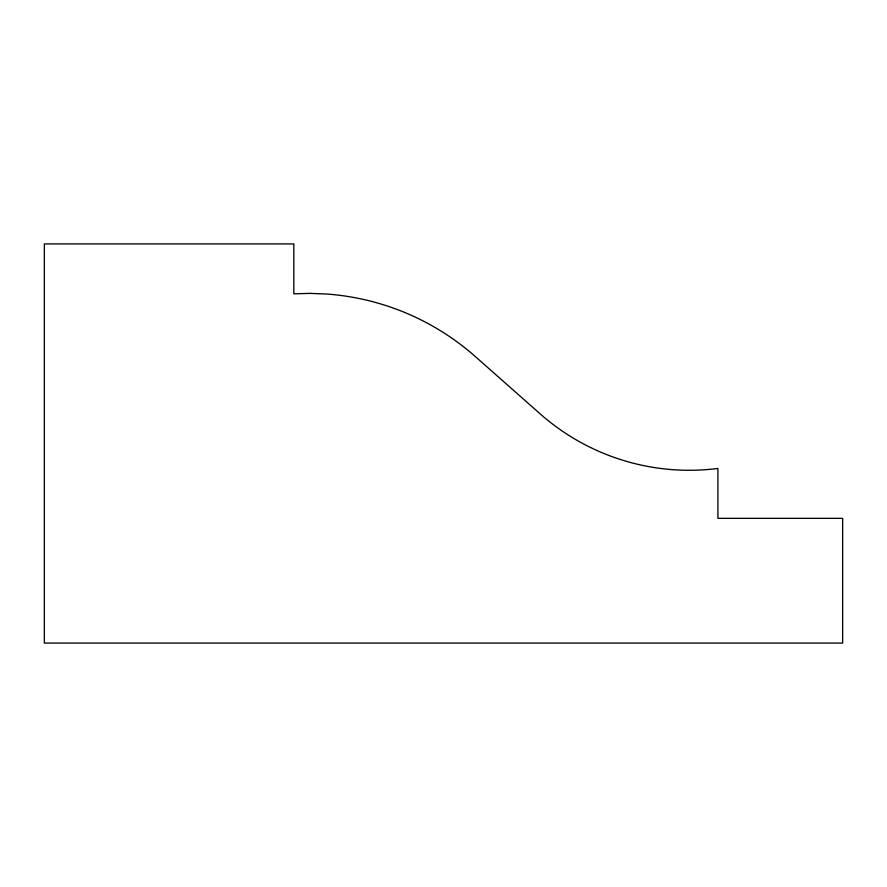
<?xml version="1.0" encoding="UTF-8"?>
<svg xmlns="http://www.w3.org/2000/svg" width="887" height="887" viewBox="0 0 887 887"><rect width="100%" height="100%" fill="white"/><g stroke="black" fill="none" stroke-linecap="round" stroke-linejoin="round"><path stroke-width="1.33" d="M310.217 293.386L293.819 293.819L293.819 243.925L44.35 243.925L44.35 643.075L842.65 643.075L842.65 518.341L717.916 518.341L717.916 468.447A225.154 225.154 0 0 1 540.161 413.863L475.177 356.441A251.62 251.62 0 0 0 326.604 294.029L310.217 293.386"/></g></svg>
